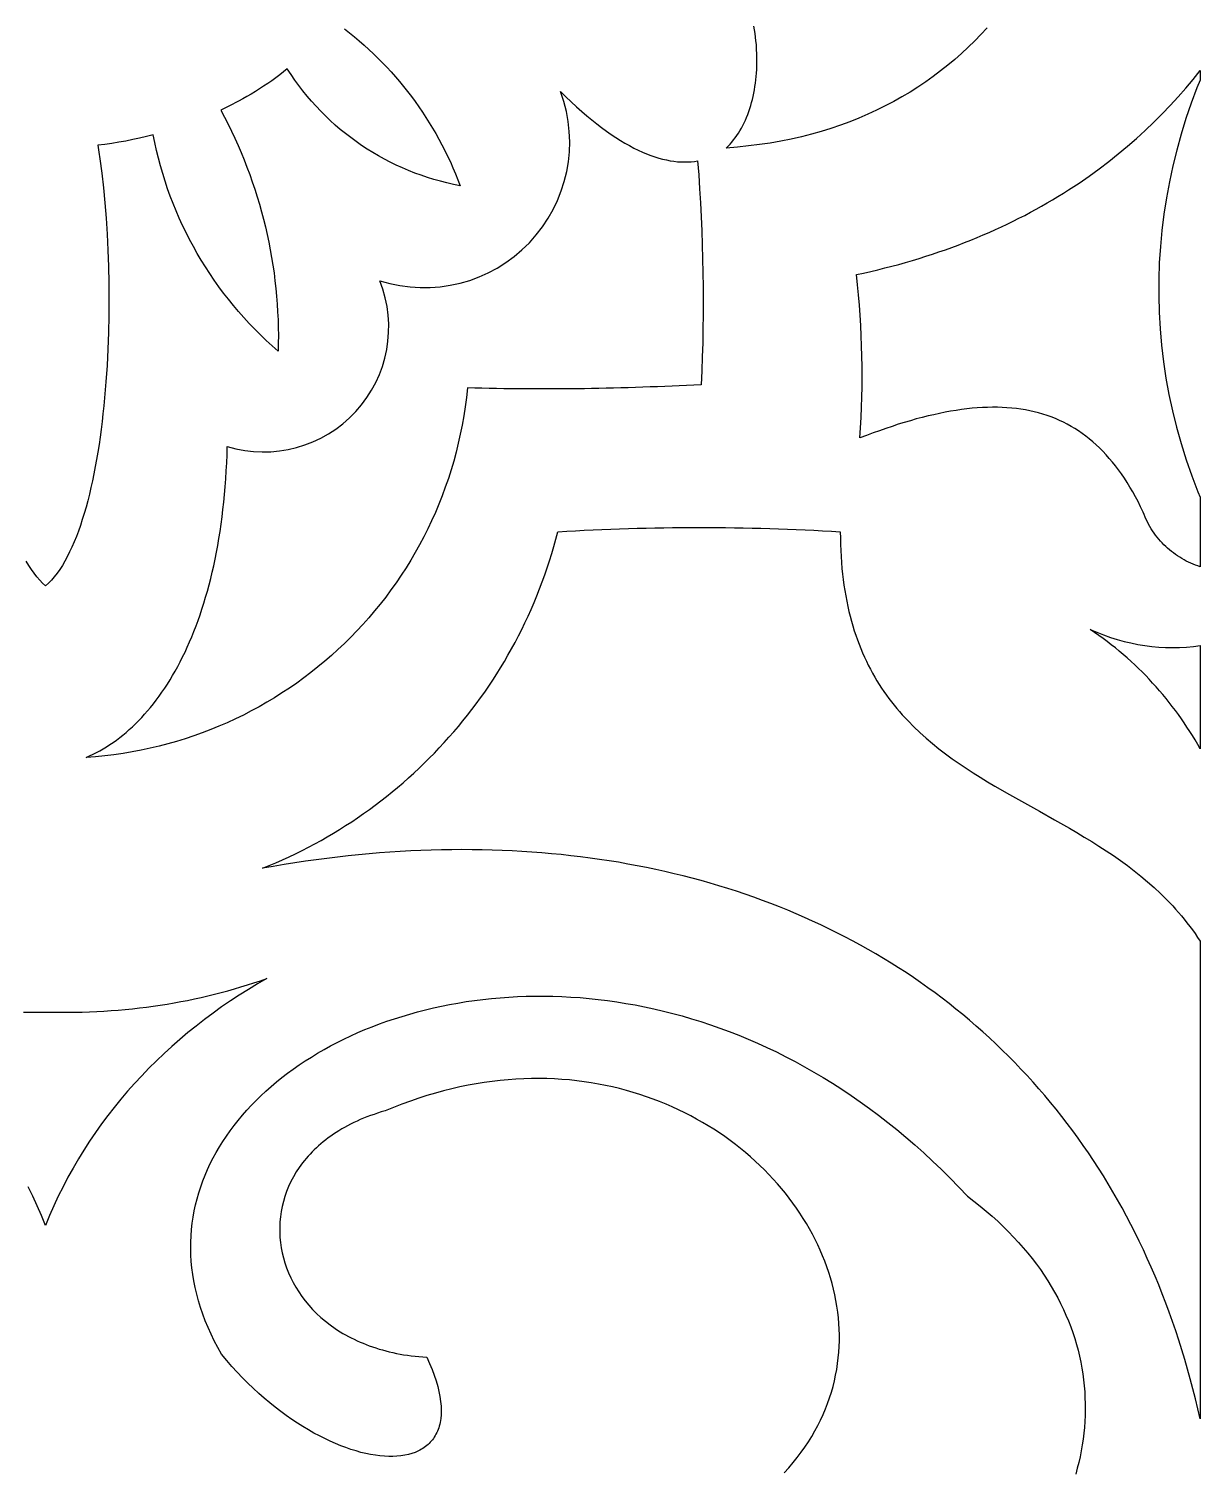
# Model space of a CAD drawing. Extents: x -4950 to -2150, y -1354 to 1346.
# Drawn here: x -3001.3 to -2849.8, y 322.9 to 509.5 of the extents above; entities that cross this region are included whole.
import ezdxf

# ---------------------------------------------------------------- set-up
doc = ezdxf.new("R2010")
doc.units = 0
doc.layers.add('LAYER_1', color=18, linetype='CONTINUOUS')

msp = doc.modelspace()

# ---------------------------------------------------------------- linework, layer by layer
at = {"layer": 'LAYER_1'}
msp.add_lwpolyline([(-2960.49, 509.5), (-2959.84, 508.99), (-2959.2, 508.47), (-2958.57, 507.94), (-2957.94, 507.39), (-2957.33, 506.84), (-2956.73, 506.27), (-2956.15, 505.7), (-2955.57, 505.11), (-2955, 504.52), (-2954.44, 503.91), (-2953.9, 503.3), (-2953.36, 502.67), (-2952.84, 502.04), (-2952.33, 501.39), (-2951.83, 500.74), (-2951.34, 500.08), (-2950.87, 499.41), (-2950.4, 498.73), (-2949.95, 498.04), (-2949.51, 497.35), (-2949.08, 496.65), (-2948.67, 495.94), (-2948.27, 495.22), (-2947.88, 494.49), (-2947.5, 493.76), (-2947.14, 493.01), (-2946.79, 492.27), (-2946.45, 491.51), (-2946.12, 490.75), (-2945.81, 489.98), (-2945.52, 489.2, -0.209037), (-2967.87, 504.31), (-2968.36, 503.92), (-2968.86, 503.53), (-2969.37, 503.15), (-2969.88, 502.78), (-2970.4, 502.42), (-2970.93, 502.07), (-2971.46, 501.72), (-2972, 501.38), (-2972.54, 501.06), (-2973.09, 500.74), (-2973.64, 500.42), (-2974.2, 500.12), (-2975.33, 499.53), (-2976.48, 498.98), (-2976, 498.08), (-2975.54, 497.17), (-2975.09, 496.26), (-2974.66, 495.34), (-2974.24, 494.42), (-2973.84, 493.48), (-2973.46, 492.55), (-2973.09, 491.61), (-2972.73, 490.66), (-2972.4, 489.7), (-2972.07, 488.75), (-2971.77, 487.78), (-2971.48, 486.81), (-2971.2, 485.84), (-2970.95, 484.86), (-2970.7, 483.88), (-2970.48, 482.9), (-2970.27, 481.91), (-2970.08, 480.92), (-2969.9, 479.92), (-2969.74, 478.93), (-2969.59, 477.93), (-2969.47, 476.92), (-2969.35, 475.92), (-2969.26, 474.91), (-2969.18, 473.9), (-2969.12, 472.88), (-2969.07, 471.87), (-2969.04, 470.85), (-2969.03, 469.84), (-2969.04, 468.82), (-2969.06, 467.8), (-2969.84, 468.49), (-2970.6, 469.19), (-2971.35, 469.91), (-2972.08, 470.64), (-2972.8, 471.39), (-2973.49, 472.15), (-2974.18, 472.92), (-2974.84, 473.71), (-2975.49, 474.51), (-2976.11, 475.32), (-2976.73, 476.14), (-2977.32, 476.98), (-2977.9, 477.83), (-2978.45, 478.69), (-2978.99, 479.56), (-2979.51, 480.44), (-2980.02, 481.33), (-2980.5, 482.24), (-2980.97, 483.15), (-2981.41, 484.07), (-2981.84, 485), (-2982.24, 485.95), (-2982.63, 486.9), (-2983, 487.85), (-2983.35, 488.82), (-2983.68, 489.79), (-2983.98, 490.78), (-2984.27, 491.77), (-2984.54, 492.76), (-2984.78, 493.77), (-2985.01, 494.77), (-2985.21, 495.79), (-2986.09, 495.57), (-2986.97, 495.36), (-2987.86, 495.16), (-2988.75, 494.98), (-2989.65, 494.82), (-2990.55, 494.67), (-2991.46, 494.54), (-2992.37, 494.43), (-2992.23, 493.55), (-2992.1, 492.66), (-2991.86, 490.83), (-2991.64, 488.94), (-2991.46, 486.99), (-2991.3, 484.99), (-2991.16, 482.95), (-2991.06, 480.88), (-2990.99, 478.77), (-2990.94, 476.65), (-2990.93, 474.51), (-2990.94, 472.37), (-2990.99, 470.22), (-2991.07, 468.08), (-2991.18, 465.95), (-2991.32, 463.83), (-2991.5, 461.75), (-2991.6, 460.72), (-2991.71, 459.7), (-2991.82, 458.69), (-2991.95, 457.69), (-2992.08, 456.7), (-2992.22, 455.72), (-2992.38, 454.76), (-2992.54, 453.81), (-2992.7, 452.87), (-2992.88, 451.95), (-2993.07, 451.05), (-2993.26, 450.17), (-2993.47, 449.3), (-2993.68, 448.45), (-2993.9, 447.62), (-2994.13, 446.82), (-2994.38, 446.03), (-2994.63, 445.27), (-2994.88, 444.53), (-2995.15, 443.82), (-2995.43, 443.13), (-2995.72, 442.47), (-2996.02, 441.83), (-2996.32, 441.22), (-2996.64, 440.64), (-2996.96, 440.09), (-2997.3, 439.57), (-2997.65, 439.08), (-2998, 438.62), (-2998.37, 438.19), (-2998.74, 437.8), (-2999.13, 437.45), (-2999.51, 437.8), (-2999.89, 438.19), (-3000.25, 438.62), (-3000.61, 439.08), (-3000.95, 439.57), (-3001.29, 440.09), (-3001.62, 440.64)], format="xyb", dxfattribs=at)
for points in [[(-2877.39, 509.61), (-2878.18, 508.76), (-2878.99, 507.92), (-2879.83, 507.11), (-2880.69, 506.31), (-2881.57, 505.53), (-2882.48, 504.78), (-2883.41, 504.04), (-2884.36, 503.32), (-2885.33, 502.63), (-2886.33, 501.96), (-2887.35, 501.32), (-2888.4, 500.69), (-2889.46, 500.09), (-2890.55, 499.52), (-2891.67, 498.97), (-2892.8, 498.45), (-2893.96, 497.95), (-2895.14, 497.48), (-2896.35, 497.03), (-2897.58, 496.62), (-2898.83, 496.23), (-2900.1, 495.87), (-2901.4, 495.54), (-2902.72, 495.24), (-2904.06, 494.97), (-2905.43, 494.72), (-2906.81, 494.52), (-2908.23, 494.34), (-2909.66, 494.19), (-2911.12, 494.08), (-2910.87, 494.32), (-2910.63, 494.58), (-2910.39, 494.84), (-2910.17, 495.12), (-2909.95, 495.4), (-2909.74, 495.7), (-2909.54, 496.01), (-2909.34, 496.32), (-2909.16, 496.65), (-2908.98, 496.98), (-2908.81, 497.33), (-2908.64, 497.68), (-2908.49, 498.04), (-2908.34, 498.41), (-2908.2, 498.78), (-2908.07, 499.17), (-2907.95, 499.56), (-2907.84, 499.95), (-2907.73, 500.36), (-2907.64, 500.76), (-2907.55, 501.18), (-2907.47, 501.6), (-2907.4, 502.03), (-2907.33, 502.46), (-2907.28, 502.9), (-2907.23, 503.34), (-2907.2, 503.78), (-2907.17, 504.23), (-2907.15, 504.69), (-2907.14, 505.14), (-2907.15, 506.07), (-2907.19, 507), (-2907.22, 507.47), (-2907.27, 507.94), (-2907.32, 508.42), (-2907.38, 508.89), (-2907.46, 509.37), (-2907.54, 509.84)], [(-3001.99, 382.3), (-3001.04, 382.29), (-3000.09, 382.3), (-2999.13, 382.32), (-2998.17, 382.3), (-2997.22, 382.29), (-2996.27, 382.3), (-2995.32, 382.31), (-2994.38, 382.33), (-2993.44, 382.36), (-2992.51, 382.4), (-2991.58, 382.45), (-2990.66, 382.51), (-2989.74, 382.58), (-2988.82, 382.66), (-2987.91, 382.75), (-2987, 382.86), (-2986.1, 382.97), (-2985.2, 383.09), (-2984.3, 383.22), (-2983.41, 383.36), (-2982.52, 383.51), (-2981.64, 383.67), (-2980.76, 383.84), (-2979.88, 384.03), (-2979.01, 384.22), (-2978.15, 384.42), (-2977.28, 384.63), (-2976.42, 384.85), (-2975.57, 385.08), (-2974.72, 385.32), (-2973.87, 385.57), (-2973.03, 385.83), (-2972.19, 386.1), (-2971.36, 386.38), (-2970.53, 386.68), (-2971.72, 385.98), (-2972.91, 385.26), (-2974.08, 384.52), (-2975.23, 383.76), (-2976.36, 382.98), (-2977.48, 382.18), (-2978.58, 381.36), (-2979.66, 380.52), (-2980.73, 379.66), (-2981.77, 378.78), (-2982.8, 377.88), (-2983.81, 376.96), (-2984.79, 376.03), (-2985.76, 375.07), (-2986.7, 374.09), (-2987.62, 373.1), (-2988.52, 372.09), (-2989.4, 371.05), (-2990.26, 370), (-2991.09, 368.94), (-2991.9, 367.85), (-2992.69, 366.74), (-2993.45, 365.62), (-2994.18, 364.48), (-2994.89, 363.32), (-2995.58, 362.14), (-2996.24, 360.95), (-2996.87, 359.74), (-2997.48, 358.51), (-2998.05, 357.27), (-2998.61, 356), (-2999.13, 354.72), (-2999.65, 356), (-3000.2, 357.27), (-3000.78, 358.51), (-3001.38, 359.74)], [(-2903.61, 322.73), (-2903.02, 323.39), (-2902.46, 324.05), (-2901.93, 324.71), (-2901.42, 325.39), (-2900.94, 326.07), (-2900.48, 326.76), (-2900.05, 327.45), (-2899.65, 328.15), (-2899.27, 328.85), (-2898.92, 329.56), (-2898.59, 330.28), (-2898.28, 330.99), (-2898.01, 331.71), (-2897.75, 332.44), (-2897.52, 333.17), (-2897.31, 333.9), (-2897.13, 334.63), (-2896.97, 335.37), (-2896.83, 336.11), (-2896.72, 336.85), (-2896.63, 337.59), (-2896.56, 338.33), (-2896.51, 339.08), (-2896.49, 339.82), (-2896.49, 340.56), (-2896.51, 341.31), (-2896.55, 342.05), (-2896.61, 342.79), (-2896.7, 343.53), (-2896.8, 344.27), (-2896.93, 345.01), (-2897.08, 345.75), (-2897.24, 346.48), (-2897.43, 347.21), (-2897.64, 347.94), (-2897.86, 348.66), (-2898.11, 349.38), (-2898.37, 350.1), (-2898.66, 350.81), (-2898.96, 351.51), (-2899.28, 352.21), (-2899.62, 352.91), (-2899.98, 353.6), (-2900.35, 354.28), (-2900.75, 354.96), (-2901.16, 355.63), (-2901.58, 356.3), (-2902.03, 356.96), (-2902.49, 357.6), (-2902.97, 358.25), (-2903.46, 358.88), (-2903.98, 359.5), (-2904.5, 360.12), (-2905.05, 360.72), (-2905.61, 361.32), (-2906.18, 361.91), (-2906.77, 362.48), (-2907.37, 363.05), (-2907.99, 363.61), (-2908.63, 364.15), (-2909.27, 364.68), (-2909.94, 365.2), (-2910.61, 365.71), (-2911.3, 366.21), (-2912, 366.69), (-2912.72, 367.16), (-2913.45, 367.62), (-2914.19, 368.06), (-2914.95, 368.49), (-2915.71, 368.9), (-2916.49, 369.3), (-2917.29, 369.69), (-2918.09, 370.06), (-2918.9, 370.41), (-2919.73, 370.75), (-2920.57, 371.07), (-2921.41, 371.38), (-2922.27, 371.66), (-2923.14, 371.93), (-2924.02, 372.19), (-2924.91, 372.42), (-2925.81, 372.64), (-2926.72, 372.84), (-2927.64, 373.02), (-2928.57, 373.18), (-2929.5, 373.32), (-2930.45, 373.44), (-2931.4, 373.54), (-2932.37, 373.62), (-2933.34, 373.68), (-2934.32, 373.72), (-2935.3, 373.73), (-2936.3, 373.73), (-2937.3, 373.7), (-2938.31, 373.65), (-2939.32, 373.58), (-2940.34, 373.48), (-2941.37, 373.36), (-2942.41, 373.22), (-2943.45, 373.05), (-2944.49, 372.86), (-2945.55, 372.65), (-2946.6, 372.41), (-2947.67, 372.14), (-2948.73, 371.85), (-2949.81, 371.53), (-2950.88, 371.19), (-2951.96, 370.82), (-2953.05, 370.42), (-2954.14, 369.99), (-2955.23, 369.54), (-2955.72, 369.4), (-2956.19, 369.25), (-2956.66, 369.09), (-2957.12, 368.93), (-2957.57, 368.76), (-2958.01, 368.59), (-2958.44, 368.41), (-2958.86, 368.22), (-2959.27, 368.03), (-2959.68, 367.83), (-2960.07, 367.62), (-2960.46, 367.41), (-2960.83, 367.2), (-2961.2, 366.98), (-2961.56, 366.75), (-2961.91, 366.52), (-2962.25, 366.29), (-2962.58, 366.05), (-2962.91, 365.8), (-2963.22, 365.55), (-2963.53, 365.3), (-2963.82, 365.04), (-2964.11, 364.77), (-2964.39, 364.51), (-2964.66, 364.24), (-2964.92, 363.96), (-2965.18, 363.68), (-2965.42, 363.4), (-2965.66, 363.11), (-2965.89, 362.82), (-2966.11, 362.53), (-2966.32, 362.24), (-2966.71, 361.64), (-2967.07, 361.02), (-2967.4, 360.4), (-2967.7, 359.77), (-2967.96, 359.13), (-2968.19, 358.49), (-2968.38, 357.84), (-2968.54, 357.18), (-2968.67, 356.52), (-2968.77, 355.85), (-2968.83, 355.18), (-2968.86, 354.52), (-2968.86, 353.85), (-2968.83, 353.18), (-2968.76, 352.51), (-2968.66, 351.85), (-2968.54, 351.19), (-2968.38, 350.53), (-2968.19, 349.88), (-2967.96, 349.23), (-2967.71, 348.59), (-2967.43, 347.97), (-2967.12, 347.35), (-2966.77, 346.74), (-2966.4, 346.14), (-2965.99, 345.55), (-2965.56, 344.98), (-2965.1, 344.42), (-2964.6, 343.87), (-2964.08, 343.35), (-2963.53, 342.84), (-2962.95, 342.34), (-2962.34, 341.87), (-2961.7, 341.41), (-2961.37, 341.2), (-2961.03, 340.98), (-2960.69, 340.77), (-2960.34, 340.57), (-2959.98, 340.37), (-2959.61, 340.18), (-2959.24, 340), (-2958.86, 339.82), (-2958.47, 339.64), (-2958.08, 339.48), (-2957.68, 339.32), (-2957.27, 339.16), (-2956.86, 339.02), (-2956.44, 338.88), (-2956.01, 338.74), (-2955.58, 338.62), (-2955.14, 338.5), (-2954.69, 338.39), (-2954.23, 338.28), (-2953.77, 338.18), (-2953.3, 338.09), (-2952.83, 338.01), (-2952.35, 337.94), (-2951.86, 337.87), (-2951.36, 337.82), (-2950.86, 337.77), (-2950.35, 337.73), (-2949.84, 337.69), (-2949.47, 336.88), (-2949.15, 336.1), (-2948.87, 335.35), (-2948.63, 334.62), (-2948.43, 333.91), (-2948.26, 333.24), (-2948.14, 332.59), (-2948.05, 331.96), (-2947.99, 331.37), (-2947.98, 330.8), (-2947.99, 330.25), (-2948.04, 329.74), (-2948.08, 329.49), (-2948.12, 329.24), (-2948.17, 329.01), (-2948.23, 328.78), (-2948.3, 328.56), (-2948.38, 328.34), (-2948.46, 328.13), (-2948.55, 327.93), (-2948.65, 327.73), (-2948.75, 327.54), (-2948.87, 327.36), (-2948.99, 327.18), (-2949.11, 327.01), (-2949.24, 326.85), (-2949.38, 326.69), (-2949.53, 326.54), (-2949.68, 326.39), (-2949.84, 326.25), (-2950.01, 326.12), (-2950.18, 326), (-2950.36, 325.88), (-2950.54, 325.77), (-2950.73, 325.66), (-2950.93, 325.56), (-2951.34, 325.38), (-2951.77, 325.23), (-2952.22, 325.1), (-2952.69, 325), (-2953.18, 324.92), (-2953.69, 324.87), (-2954.22, 324.85), (-2954.76, 324.85), (-2955.32, 324.87), (-2955.9, 324.92), (-2956.49, 325), (-2957.1, 325.1), (-2957.72, 325.23), (-2958.35, 325.38), (-2958.99, 325.56), (-2959.64, 325.76), (-2960.3, 325.99), (-2960.97, 326.24), (-2961.65, 326.52), (-2962.34, 326.82), (-2963.03, 327.15), (-2963.73, 327.5), (-2964.44, 327.88), (-2965.14, 328.28), (-2965.85, 328.71), (-2966.57, 329.16), (-2967.28, 329.63), (-2968, 330.13), (-2968.72, 330.66), (-2969.43, 331.21), (-2970.14, 331.79), (-2970.86, 332.38), (-2971.56, 333.01), (-2972.27, 333.66), (-2972.97, 334.33), (-2973.66, 335.03), (-2974.35, 335.75), (-2975.03, 336.49), (-2975.7, 337.26), (-2976.36, 338.06), (-2976.85, 338.93), (-2977.31, 339.8), (-2977.73, 340.67), (-2978.12, 341.54), (-2978.48, 342.41), (-2978.8, 343.27), (-2979.09, 344.13), (-2979.36, 344.99), (-2979.59, 345.85), (-2979.79, 346.7), (-2979.96, 347.55), (-2980.1, 348.39), (-2980.21, 349.24), (-2980.29, 350.07), (-2980.34, 350.91), (-2980.36, 351.74), (-2980.35, 352.56), (-2980.32, 353.38), (-2980.26, 354.19), (-2980.17, 355), (-2980.05, 355.8), (-2979.91, 356.6), (-2979.74, 357.39), (-2979.54, 358.17), (-2979.32, 358.95), (-2979.07, 359.72), (-2978.8, 360.48), (-2978.5, 361.24), (-2978.18, 361.98), (-2977.83, 362.72), (-2977.46, 363.45), (-2977.07, 364.18), (-2976.65, 364.89), (-2976.21, 365.6), (-2975.75, 366.29), (-2975.26, 366.98), (-2974.76, 367.66), (-2974.23, 368.32), (-2973.68, 368.98), (-2973.11, 369.63), (-2972.52, 370.27), (-2971.91, 370.89), (-2971.28, 371.51), (-2970.63, 372.11), (-2969.96, 372.7), (-2969.27, 373.28), (-2968.56, 373.85), (-2967.84, 374.41), (-2967.1, 374.95), (-2966.34, 375.48), (-2965.56, 376), (-2964.76, 376.51), (-2963.95, 377), (-2963.12, 377.48), (-2962.28, 377.94), (-2961.42, 378.39), (-2960.55, 378.83), (-2959.66, 379.25), (-2958.75, 379.66), (-2957.83, 380.05), (-2956.9, 380.42), (-2955.95, 380.79), (-2955, 381.13), (-2954.02, 381.46), (-2953.04, 381.77), (-2952.04, 382.07), (-2951.03, 382.35), (-2950.01, 382.61), (-2948.98, 382.86), (-2947.94, 383.09), (-2946.88, 383.3), (-2945.82, 383.49), (-2944.74, 383.67), (-2943.66, 383.82), (-2942.57, 383.96), (-2941.46, 384.08), (-2940.35, 384.18), (-2939.24, 384.26), (-2938.11, 384.32), (-2936.97, 384.36), (-2935.83, 384.39), (-2934.68, 384.39), (-2933.53, 384.37), (-2932.36, 384.33), (-2931.2, 384.27), (-2930.02, 384.19), (-2928.84, 384.08), (-2927.66, 383.96), (-2926.47, 383.81), (-2925.27, 383.64), (-2924.08, 383.45), (-2922.88, 383.24), (-2921.67, 383), (-2920.46, 382.74), (-2919.25, 382.46), (-2918.04, 382.15), (-2916.82, 381.82), (-2915.61, 381.47), (-2914.39, 381.09), (-2913.17, 380.69), (-2911.95, 380.26), (-2910.73, 379.81), (-2909.51, 379.33), (-2908.29, 378.83), (-2907.07, 378.3), (-2905.85, 377.74), (-2904.63, 377.16), (-2903.42, 376.55), (-2902.2, 375.92), (-2900.99, 375.26), (-2899.78, 374.57), (-2898.57, 373.86), (-2897.37, 373.11), (-2896.17, 372.34), (-2894.97, 371.54), (-2893.78, 370.72), (-2892.59, 369.86), (-2891.41, 368.98), (-2890.23, 368.06), (-2889.06, 367.12), (-2887.9, 366.15), (-2886.74, 365.15), (-2885.58, 364.12), (-2884.44, 363.06), (-2883.3, 361.96), (-2882.17, 360.84), (-2881.04, 359.69), (-2879.93, 358.5), (-2879.09, 357.87), (-2878.28, 357.23), (-2877.5, 356.58), (-2876.74, 355.92), (-2876.01, 355.26), (-2875.3, 354.59), (-2874.62, 353.91), (-2873.96, 353.23), (-2873.32, 352.54), (-2872.71, 351.84), (-2872.12, 351.14), (-2871.56, 350.44), (-2871.02, 349.73), (-2870.5, 349.01), (-2870.01, 348.29), (-2869.54, 347.56), (-2869.09, 346.83), (-2868.66, 346.1), (-2868.26, 345.36), (-2867.88, 344.62), (-2867.52, 343.87), (-2867.19, 343.12), (-2866.87, 342.37), (-2866.58, 341.62), (-2866.31, 340.86), (-2866.06, 340.1), (-2865.83, 339.34), (-2865.63, 338.58), (-2865.44, 337.82), (-2865.28, 337.05), (-2865.14, 336.28), (-2865.01, 335.52), (-2864.91, 334.75), (-2864.83, 333.98), (-2864.77, 333.21), (-2864.73, 332.44), (-2864.7, 331.68), (-2864.7, 330.91), (-2864.72, 330.14), (-2864.75, 329.38), (-2864.81, 328.61), (-2864.89, 327.85), (-2864.98, 327.09), (-2865.09, 326.33), (-2865.22, 325.57), (-2865.37, 324.82), (-2865.54, 324.07), (-2865.73, 323.32), (-2865.93, 322.57)]]:
    msp.add_lwpolyline(points, dxfattribs=at)
for points in [[(-2849.84, 502.87), (-2850.25, 501.86), (-2850.99, 499.88), (-2851.68, 497.88), (-2852.3, 495.85), (-2852.87, 493.82), (-2853.37, 491.77), (-2853.82, 489.7), (-2854.2, 487.62), (-2854.52, 485.53), (-2854.78, 483.43), (-2854.98, 481.32), (-2855.12, 479.21), (-2855.19, 477.09), (-2855.19, 474.96), (-2855.14, 472.83), (-2855.01, 470.7), (-2854.83, 468.57), (-2854.57, 466.44), (-2854.26, 464.32), (-2853.87, 462.19), (-2853.42, 460.07), (-2852.9, 457.96), (-2852.31, 455.86), (-2851.65, 453.76), (-2850.92, 451.68), (-2850.13, 449.6), (-2849.84, 448.92), (-2849.84, 439.92), (-2850.15, 440.03), (-2850.45, 440.14), (-2850.75, 440.26), (-2851.05, 440.38), (-2851.35, 440.52), (-2851.64, 440.66), (-2851.92, 440.82), (-2852.2, 440.98), (-2852.48, 441.14), (-2852.76, 441.32), (-2853.02, 441.5), (-2853.29, 441.7), (-2853.54, 441.89), (-2853.8, 442.1), (-2854.04, 442.31), (-2854.29, 442.54), (-2854.52, 442.76), (-2854.75, 443), (-2854.97, 443.24), (-2855.19, 443.49), (-2855.4, 443.75), (-2855.6, 444.01), (-2855.8, 444.28), (-2855.99, 444.56), (-2856.17, 444.84), (-2856.34, 445.13), (-2856.51, 445.43), (-2856.66, 445.73), (-2856.81, 446.04), (-2856.95, 446.35), (-2857.09, 446.67), (-2857.21, 447), (-2857.54, 447.68), (-2857.87, 448.34), (-2858.21, 448.98), (-2858.56, 449.61), (-2858.91, 450.21), (-2859.27, 450.8), (-2859.64, 451.37), (-2860.02, 451.92), (-2860.4, 452.45), (-2860.79, 452.97), (-2861.19, 453.46), (-2861.59, 453.94), (-2862, 454.41), (-2862.42, 454.85), (-2862.85, 455.28), (-2863.28, 455.69), (-2863.73, 456.08), (-2864.17, 456.46), (-2864.63, 456.82), (-2865.1, 457.16), (-2865.57, 457.48), (-2866.05, 457.79), (-2866.53, 458.08), (-2867.03, 458.36), (-2867.53, 458.61), (-2868.04, 458.85), (-2868.56, 459.08), (-2869.09, 459.29), (-2869.63, 459.48), (-2870.17, 459.66), (-2870.72, 459.82), (-2871.28, 459.96), (-2871.85, 460.09), (-2872.43, 460.2), (-2873.01, 460.3), (-2873.6, 460.38), (-2874.21, 460.44), (-2874.82, 460.49), (-2875.43, 460.52), (-2876.06, 460.54), (-2876.7, 460.55), (-2877.34, 460.53), (-2878, 460.51), (-2878.66, 460.46), (-2879.33, 460.41), (-2880.01, 460.34), (-2880.7, 460.25), (-2881.4, 460.15), (-2882.1, 460.03), (-2882.82, 459.9), (-2883.54, 459.75), (-2884.28, 459.59), (-2885.02, 459.42), (-2885.78, 459.23), (-2886.54, 459.03), (-2887.31, 458.81), (-2888.09, 458.58), (-2888.88, 458.34), (-2889.68, 458.08), (-2890.49, 457.81), (-2891.31, 457.52), (-2892.14, 457.22), (-2892.98, 456.91), (-2893.83, 456.58, 0.045249), (-2894.27, 477.71), (-2893.35, 477.91), (-2892.42, 478.12), (-2891.51, 478.33), (-2890.6, 478.56), (-2889.7, 478.79), (-2888.81, 479.03), (-2887.92, 479.28), (-2887.05, 479.53), (-2886.18, 479.79), (-2885.31, 480.07), (-2884.46, 480.34), (-2883.61, 480.63), (-2882.77, 480.92), (-2881.94, 481.22), (-2881.11, 481.53), (-2880.29, 481.84), (-2879.48, 482.17), (-2878.68, 482.49), (-2877.89, 482.83), (-2877.1, 483.17), (-2876.32, 483.52), (-2875.54, 483.88), (-2874.78, 484.24), (-2874.02, 484.61), (-2873.27, 484.99), (-2872.52, 485.37), (-2871.79, 485.76), (-2871.06, 486.16), (-2870.34, 486.56), (-2869.63, 486.97), (-2868.92, 487.38), (-2868.22, 487.8), (-2867.53, 488.23), (-2866.85, 488.66), (-2866.17, 489.1), (-2865.5, 489.55), (-2864.19, 490.45), (-2862.9, 491.38), (-2861.65, 492.33), (-2860.42, 493.31), (-2859.23, 494.3), (-2858.06, 495.32), (-2856.93, 496.35), (-2855.83, 497.4), (-2854.75, 498.48), (-2853.71, 499.57), (-2852.7, 500.68), (-2851.71, 501.81), (-2850.76, 502.95), (-2849.84, 504.11)], [(-2932.53, 501.37), (-2931.84, 500.69), (-2931.16, 500.04), (-2930.48, 499.41), (-2929.81, 498.82), (-2929.16, 498.25), (-2928.51, 497.72), (-2927.87, 497.21), (-2927.24, 496.72), (-2926.61, 496.27), (-2926, 495.84), (-2925.39, 495.44), (-2924.8, 495.06), (-2924.21, 494.71), (-2923.63, 494.39), (-2923.06, 494.08), (-2922.5, 493.81), (-2921.95, 493.56), (-2921.41, 493.33), (-2920.88, 493.12), (-2920.36, 492.94), (-2919.84, 492.78), (-2919.34, 492.64), (-2918.84, 492.53), (-2918.36, 492.44), (-2917.88, 492.36), (-2917.41, 492.31), (-2916.96, 492.28), (-2916.51, 492.27), (-2916.07, 492.28), (-2915.64, 492.31), (-2915.23, 492.35), (-2914.82, 492.42), (-2914.68, 490.61), (-2914.56, 488.81), (-2914.45, 487), (-2914.36, 485.19), (-2914.28, 483.38), (-2914.22, 481.57), (-2914.17, 479.76), (-2914.13, 477.95), (-2914.11, 476.14), (-2914.1, 474.33), (-2914.11, 472.52), (-2914.13, 470.71), (-2914.16, 468.9), (-2914.21, 467.09), (-2914.27, 465.28), (-2914.35, 463.47, -0.020022), (-2944.59, 463.04), (-2944.72, 461.82), (-2944.88, 460.62), (-2945.06, 459.42), (-2945.27, 458.23), (-2945.5, 457.06), (-2945.76, 455.89), (-2946.05, 454.73), (-2946.36, 453.58), (-2946.69, 452.45), (-2947.05, 451.32), (-2947.44, 450.21), (-2947.84, 449.11), (-2948.27, 448.02), (-2948.73, 446.94), (-2949.21, 445.88), (-2949.7, 444.83), (-2950.23, 443.79), (-2950.77, 442.77), (-2951.33, 441.75), (-2951.92, 440.76), (-2952.52, 439.78), (-2953.15, 438.81), (-2953.8, 437.86), (-2954.47, 436.92), (-2955.15, 436), (-2955.86, 435.09), (-2956.59, 434.2), (-2957.33, 433.33), (-2958.09, 432.47), (-2958.87, 431.63), (-2959.67, 430.81), (-2960.49, 430), (-2961.32, 429.22), (-2962.17, 428.45), (-2963.03, 427.7), (-2963.92, 426.96), (-2964.81, 426.25), (-2965.73, 425.56), (-2966.65, 424.88), (-2967.6, 424.23), (-2968.56, 423.6), (-2969.53, 422.98), (-2970.51, 422.39), (-2971.51, 421.82), (-2972.53, 421.27), (-2973.55, 420.74), (-2974.59, 420.24), (-2975.64, 419.75), (-2976.71, 419.29), (-2977.78, 418.85), (-2978.87, 418.44), (-2979.96, 418.04), (-2981.07, 417.67), (-2982.19, 417.33), (-2983.32, 417.01), (-2984.46, 416.71), (-2985.61, 416.44), (-2986.76, 416.2), (-2987.93, 415.98), (-2989.1, 415.78), (-2990.29, 415.61), (-2991.48, 415.47), (-2992.68, 415.35), (-2993.88, 415.27), (-2993.44, 415.46), (-2992.99, 415.67), (-2992.55, 415.89), (-2992.11, 416.12), (-2991.68, 416.37), (-2991.25, 416.63), (-2990.82, 416.91), (-2990.39, 417.2), (-2989.97, 417.5), (-2989.54, 417.82), (-2989.13, 418.15), (-2988.71, 418.49), (-2988.3, 418.85), (-2987.9, 419.22), (-2987.5, 419.6), (-2987.1, 420), (-2986.7, 420.41), (-2986.32, 420.84), (-2985.93, 421.28), (-2985.55, 421.73), (-2985.18, 422.2), (-2984.81, 422.68), (-2984.44, 423.18), (-2984.08, 423.68), (-2983.73, 424.21), (-2983.38, 424.74), (-2983.03, 425.29), (-2982.7, 425.86), (-2982.37, 426.43), (-2982.04, 427.03), (-2981.72, 427.63), (-2981.41, 428.25), (-2981.1, 428.88), (-2980.8, 429.53), (-2980.51, 430.19), (-2980.22, 430.87), (-2979.95, 431.56), (-2979.67, 432.26), (-2979.41, 432.98), (-2979.15, 433.71), (-2978.91, 434.45), (-2978.66, 435.21), (-2978.43, 435.98), (-2978.21, 436.77), (-2977.99, 437.57), (-2977.78, 438.39), (-2977.58, 439.22), (-2977.39, 440.06), (-2977.21, 440.92), (-2977.04, 441.79), (-2976.87, 442.67), (-2976.72, 443.57), (-2976.57, 444.49), (-2976.43, 445.42), (-2976.31, 446.36), (-2976.19, 447.31), (-2976.08, 448.29), (-2975.99, 449.27), (-2975.9, 450.27), (-2975.82, 451.28), (-2975.76, 452.31), (-2975.7, 453.35), (-2975.66, 454.41), (-2975.63, 455.48, 0.629642), (-2955.91, 476.91, 0.625155)], [(-2932.89, 444.44, -0.030769), (-2896.37, 444.44), (-2896.36, 443.62), (-2896.34, 442.81), (-2896.31, 442.02), (-2896.27, 441.23), (-2896.22, 440.47), (-2896.15, 439.71), (-2896.08, 438.97), (-2895.99, 438.25), (-2895.9, 437.53), (-2895.79, 436.83), (-2895.67, 436.14), (-2895.54, 435.46), (-2895.41, 434.8), (-2895.26, 434.15), (-2895.1, 433.51), (-2894.93, 432.88), (-2894.75, 432.26), (-2894.57, 431.65), (-2894.37, 431.06), (-2894.16, 430.47), (-2893.95, 429.9), (-2893.73, 429.33), (-2893.49, 428.78), (-2893.25, 428.24), (-2893, 427.7), (-2892.75, 427.18), (-2892.48, 426.66), (-2892.21, 426.16), (-2891.92, 425.66), (-2891.63, 425.18), (-2891.34, 424.7), (-2891.03, 424.23), (-2890.72, 423.77), (-2890.4, 423.32), (-2890.08, 422.87), (-2889.74, 422.44), (-2889.41, 422.01), (-2889.06, 421.59), (-2888.71, 421.18), (-2888.35, 420.77), (-2887.61, 419.98), (-2886.86, 419.21), (-2886.08, 418.47), (-2885.28, 417.75), (-2884.46, 417.06), (-2883.62, 416.39), (-2882.76, 415.73), (-2881.89, 415.09), (-2881.01, 414.47), (-2880.11, 413.87), (-2879.19, 413.27), (-2878.27, 412.69), (-2877.34, 412.12), (-2876.39, 411.56), (-2874.48, 410.45), (-2872.56, 409.37), (-2870.62, 408.29), (-2868.67, 407.2), (-2866.74, 406.1), (-2865.77, 405.53), (-2864.82, 404.96), (-2863.86, 404.38), (-2862.92, 403.79), (-2861.99, 403.18), (-2861.06, 402.56), (-2860.15, 401.92), (-2859.25, 401.27), (-2858.36, 400.59), (-2857.49, 399.9), (-2856.63, 399.18), (-2855.79, 398.44), (-2854.97, 397.67), (-2854.17, 396.88), (-2853.39, 396.06), (-2853.01, 395.64), (-2852.63, 395.21), (-2852.26, 394.77), (-2851.9, 394.33), (-2851.54, 393.87), (-2851.19, 393.41), (-2850.84, 392.94), (-2850.5, 392.47), (-2850.17, 391.98), (-2849.84, 391.48), (-2849.84, 329.71), (-2850.14, 331.02), (-2850.45, 332.32), (-2850.77, 333.6), (-2851.11, 334.88), (-2851.46, 336.15), (-2851.82, 337.4), (-2852.2, 338.64), (-2852.59, 339.88), (-2852.99, 341.1), (-2853.41, 342.31), (-2853.84, 343.5), (-2854.28, 344.69), (-2854.73, 345.87), (-2855.2, 347.03), (-2855.67, 348.18), (-2856.16, 349.32), (-2856.67, 350.46), (-2857.18, 351.57), (-2857.71, 352.68), (-2858.25, 353.78), (-2858.8, 354.86), (-2859.36, 355.94), (-2859.94, 357), (-2860.53, 358.05), (-2861.12, 359.09), (-2861.73, 360.11), (-2862.35, 361.13), (-2862.99, 362.13), (-2863.63, 363.12), (-2864.29, 364.11), (-2864.95, 365.07), (-2865.63, 366.03), (-2866.32, 366.98), (-2867.02, 367.91), (-2867.73, 368.83), (-2868.45, 369.75), (-2869.19, 370.64), (-2869.93, 371.53), (-2870.68, 372.41), (-2871.45, 373.27), (-2872.22, 374.12), (-2873.01, 374.96), (-2873.8, 375.79), (-2874.61, 376.61), (-2875.42, 377.41), (-2876.25, 378.2), (-2877.09, 378.99), (-2877.93, 379.75), (-2878.79, 380.51), (-2879.65, 381.26), (-2880.53, 381.99), (-2881.41, 382.71), (-2882.31, 383.42), (-2883.21, 384.11), (-2884.12, 384.8), (-2885.05, 385.47), (-2885.98, 386.13), (-2886.92, 386.78), (-2887.87, 387.42), (-2888.83, 388.04), (-2889.8, 388.65), (-2890.77, 389.25), (-2891.76, 389.84), (-2892.75, 390.41), (-2893.76, 390.98), (-2894.77, 391.53), (-2895.79, 392.07), (-2896.82, 392.59), (-2897.85, 393.11), (-2898.9, 393.61), (-2899.95, 394.1), (-2901.01, 394.57), (-2902.08, 395.04), (-2903.16, 395.49), (-2904.24, 395.93), (-2905.34, 396.35), (-2906.44, 396.77), (-2907.55, 397.17), (-2908.66, 397.56), (-2909.79, 397.94), (-2910.92, 398.3), (-2912.06, 398.65), (-2913.2, 398.99), (-2914.36, 399.32), (-2915.52, 399.63), (-2916.68, 399.93), (-2917.86, 400.22), (-2919.04, 400.5), (-2920.23, 400.76), (-2921.42, 401.01), (-2922.62, 401.25), (-2923.83, 401.47), (-2925.04, 401.69), (-2926.26, 401.88), (-2927.49, 402.07), (-2928.72, 402.24), (-2929.96, 402.41), (-2931.21, 402.55), (-2932.46, 402.69), (-2933.72, 402.81), (-2934.98, 402.92), (-2936.25, 403.02), (-2937.53, 403.1), (-2938.81, 403.17), (-2940.1, 403.23), (-2941.39, 403.27), (-2942.69, 403.3), (-2943.99, 403.32), (-2945.3, 403.33), (-2946.61, 403.32), (-2947.93, 403.3), (-2949.26, 403.26), (-2950.59, 403.22), (-2951.92, 403.16), (-2953.26, 403.08), (-2954.6, 403), (-2955.95, 402.9), (-2957.3, 402.78), (-2958.66, 402.66), (-2960.02, 402.52), (-2961.39, 402.36), (-2962.76, 402.2), (-2964.14, 402.02), (-2965.51, 401.82), (-2966.9, 401.62), (-2968.29, 401.4), (-2969.68, 401.16), (-2971.07, 400.92), (-2970.21, 401.27), (-2969.35, 401.63), (-2968.49, 402.01), (-2967.65, 402.4), (-2966.81, 402.8), (-2965.97, 403.22), (-2965.15, 403.64), (-2964.33, 404.08), (-2963.51, 404.53), (-2962.7, 404.99), (-2961.9, 405.46), (-2961.11, 405.94), (-2960.33, 406.44), (-2959.55, 406.94), (-2958.78, 407.46), (-2958.02, 407.99), (-2957.26, 408.53), (-2956.52, 409.08), (-2955.78, 409.64), (-2955.05, 410.21), (-2954.32, 410.79), (-2953.61, 411.38), (-2952.91, 411.98), (-2952.21, 412.6), (-2951.52, 413.22), (-2950.84, 413.85), (-2950.17, 414.5), (-2949.51, 415.15), (-2948.86, 415.81), (-2948.22, 416.48), (-2947.59, 417.17), (-2946.97, 417.86), (-2946.36, 418.56), (-2945.75, 419.27), (-2945.16, 419.99), (-2944.58, 420.72), (-2944.01, 421.45), (-2943.44, 422.2), (-2942.89, 422.96), (-2942.35, 423.72), (-2941.82, 424.49), (-2941.3, 425.27), (-2940.8, 426.06), (-2940.3, 426.86), (-2939.81, 427.67), (-2939.34, 428.48), (-2938.88, 429.31), (-2938.43, 430.14), (-2937.99, 430.98), (-2937.56, 431.82), (-2937.14, 432.68), (-2936.74, 433.54), (-2936.35, 434.41), (-2935.97, 435.29), (-2935.61, 436.17), (-2935.25, 437.06), (-2934.91, 437.96), (-2934.58, 438.86), (-2934.27, 439.78), (-2933.97, 440.7), (-2933.68, 441.62), (-2933.4, 442.56), (-2933.14, 443.5)]]:
    msp.add_lwpolyline(points, format="xyb", close=True, dxfattribs=at)
msp.add_lwpolyline([(-2864.04, 431.81), (-2863.18, 431.44), (-2862.32, 431.1), (-2861.44, 430.79), (-2860.56, 430.51), (-2859.68, 430.27), (-2858.79, 430.06), (-2857.89, 429.88), (-2857, 429.73), (-2856.1, 429.62), (-2855.2, 429.54), (-2854.3, 429.49), (-2853.4, 429.47), (-2852.51, 429.48), (-2851.61, 429.53), (-2850.72, 429.61), (-2849.84, 429.73), (-2849.84, 416.38), (-2850.16, 416.95), (-2850.49, 417.52), (-2850.83, 418.08), (-2851.18, 418.63), (-2851.54, 419.18), (-2851.9, 419.73), (-2852.27, 420.27), (-2852.65, 420.8), (-2853.04, 421.33), (-2853.44, 421.85), (-2853.84, 422.37), (-2854.25, 422.89), (-2854.67, 423.39), (-2855.1, 423.89), (-2855.53, 424.39), (-2855.98, 424.88), (-2856.43, 425.36), (-2856.88, 425.84), (-2857.35, 426.31), (-2857.82, 426.77), (-2858.3, 427.23), (-2858.78, 427.68), (-2859.28, 428.13), (-2859.78, 428.56), (-2860.29, 428.99), (-2860.8, 429.42), (-2861.33, 429.83), (-2861.85, 430.24), (-2862.39, 430.65), (-2862.93, 431.04), (-2863.48, 431.43)], close=True, dxfattribs=at)

doc.saveas('drawing.dxf')
